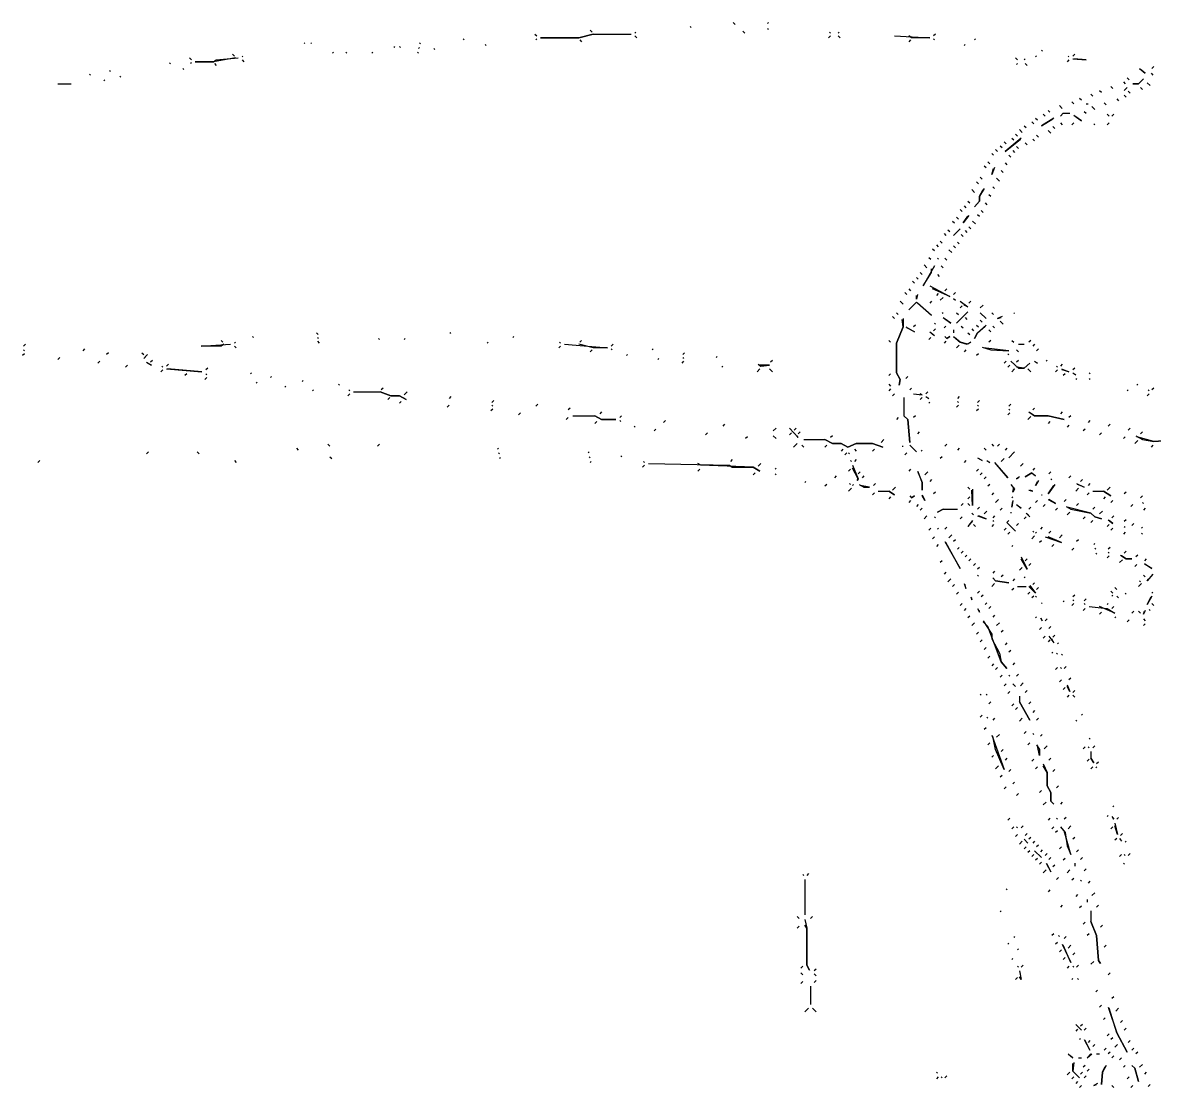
# Model space of a CAD drawing. Extents: x 1 to 2775, y -31 to 2075.
# Drawn here: x 1186.2 to 1383.9, y 1022.3 to 1208.3 of the extents above; entities that cross this region are included whole.
import ezdxf

# ---------------------------------------------------------------- set-up
doc = ezdxf.new("R2010")
doc.units = 0
doc.layers.add('LINEWORK', color=4, linetype='CONTINUOUS')

msp = doc.modelspace()

# ---------------------------------------------------------------- linework, layer by layer
at = {"layer": 'LINEWORK'}
for points in [[(1310.3333, 1208.3333), (1310.6667, 1208)], [(1316.5, 1208.3333), (1316.3333, 1208.1667)], [(1275.6667, 1206.3333), (1276, 1206)], [(1285.8333, 1206.3333), (1283.3333, 1205.6667), (1276.6667, 1205.6667), (1283.3333, 1205.6667), (1285.8333, 1206.3333), (1292.5, 1206.3333)], [(1285.3333, 1207), (1285.6667, 1206.6667)], [(1293.3333, 1206.6667), (1293.1667, 1206.5)], [(1302.8333, 1207.6667), (1303, 1207.5)], [(1312, 1206.8333), (1312.3333, 1206.5)], [(1316.3333, 1207.3333), (1316.5, 1207.1667)], [(1327.1667, 1206.6667), (1327.3333, 1206.5)], [(1328.8333, 1206.6667), (1328.6667, 1206.5)], [(1345.6667, 1206.3333), (1345.3333, 1206)], [(1235.3333, 1204.8333), (1235.5, 1204.6667)], [(1236.6667, 1204.8333), (1236.5, 1204.6667)], [(1255.5, 1204.8333), (1255.6667, 1204.6667)], [(1263.1667, 1205.5), (1263.3333, 1205.3333)], [(1267, 1204.5), (1267.1667, 1204.3333)], [(1276, 1205.5), (1275.8333, 1205.3333)], [(1283.5, 1205.3333), (1283.8333, 1205)], [(1293.1667, 1206), (1293.5, 1205.6667)], [(1327.3333, 1206), (1327, 1205.6667)], [(1328.6667, 1206), (1329, 1205.6667)], [(1338.5, 1206), (1344.6667, 1205.6667), (1341.5, 1205.6667), (1341, 1206)], [(1341.3333, 1205.3333), (1341, 1205)], [(1345.3333, 1205.5), (1345.5, 1205.3333)], [(1350.8333, 1204.5), (1350.6667, 1204.3333)], [(1352.6667, 1205.5), (1352.5, 1205.3333)], [(1222.8333, 1202.8333), (1223.1667, 1202.5)], [(1224.6667, 1202.5), (1224.5, 1202.3333)], [(1240.5, 1203.1667), (1240.3333, 1203)], [(1242.6667, 1203.1667), (1242.8333, 1203)], [(1247.3333, 1203.1667), (1247.1667, 1203)], [(1251.1667, 1204.1667), (1251, 1204)], [(1252, 1204.1667), (1252.1667, 1204)], [(1255.1667, 1203.1667), (1255.3333, 1203)], [(1255.5, 1204), (1255.3333, 1203.8333)], [(1258, 1203.8333), (1258.1667, 1203.6667)], [(1363.3333, 1202.5), (1363.1667, 1202.3333)], [(1364.3333, 1203.5), (1364.1667, 1203.3333)], [(1368.8333, 1202.5), (1369, 1202.3333)], [(1370, 1202.8333), (1369.6667, 1202.5)], [(1211.8333, 1201.3333), (1212, 1201.1667)], [(1215.3333, 1202.1667), (1215.6667, 1201.8333)], [(1215.6667, 1201.3333), (1215.5, 1201.1667)], [(1223.3333, 1202.1667), (1219.5, 1201.5), (1216.3333, 1201.5), (1219.5, 1201.5), (1220, 1201.8333), (1223.8333, 1202.1667)], [(1219.6667, 1201.1667), (1220, 1200.8333)], [(1224.5, 1201.8333), (1224.8333, 1201.5)], [(1359.6667, 1202.1667), (1360, 1201.8333)], [(1360, 1201.1667), (1359.8333, 1201)], [(1361.3333, 1202), (1361.1667, 1201.8333)], [(1361.3333, 1201.1667), (1361.6667, 1200.8333)], [(1369, 1201.8333), (1368.6667, 1201.5)], [(1369.6667, 1202), (1372, 1201.8333), (1369.8333, 1202)], [(1383.8333, 1200.6667), (1383.5, 1200.3333)], [(1197.8333, 1199.3333), (1198, 1199.1667)], [(1201.3333, 1200), (1201.5, 1199.8333)], [(1203.1667, 1199), (1203.3333, 1198.8333)], [(1214.1667, 1200.3333), (1214.3333, 1200.1667)], [(1379.1667, 1198.6667), (1379.5, 1198.3333)], [(1382, 1198.5), (1381.1667, 1197.6667), (1380.1667, 1197.6667), (1381.1667, 1197.6667)], [(1381.3333, 1200.3333), (1382.3333, 1199.5), (1381.5, 1200.1667)], [(1383.3333, 1199.5), (1383.6667, 1199.1667)], [(1192.3333, 1197.6667), (1194.6667, 1197.6667)], [(1200.3333, 1198.3333), (1200.5, 1198.1667)], [(1374.3333, 1196.5), (1374.6667, 1196.1667)], [(1376.3333, 1197.1667), (1376.6667, 1196.8333)], [(1378.5, 1198), (1378.8333, 1197.6667)], [(1379.1667, 1197), (1378.6667, 1196.5)], [(1381.5, 1197), (1381.8333, 1196.6667)], [(1382.6667, 1197.8333), (1383.1667, 1197.3333)], [(1369.5, 1194.5), (1369.8333, 1194.1667)], [(1370.8333, 1195.1667), (1371.1667, 1194.8333)], [(1372.8333, 1195.8333), (1373.1667, 1195.5)], [(1377.3333, 1195), (1377.6667, 1194.6667)], [(1378.6667, 1195.6667), (1379, 1195.3333)], [(1379.3333, 1196.3333), (1379.6667, 1196)], [(1365.3333, 1193), (1365.6667, 1192.6667)], [(1367.3333, 1193.8333), (1367.8333, 1193.3333)], [(1368, 1192.5), (1367.5, 1192), (1368, 1192.5), (1369.1667, 1192.5)], [(1371.6667, 1192.8333), (1372, 1192.5)], [(1372, 1194.1667), (1372.3333, 1194.1667)], [(1373, 1193.6667), (1373.5, 1193.1667)], [(1375.1667, 1194.3333), (1375.5, 1194)], [(1362.5, 1191), (1362.8333, 1190.6667)], [(1363.1667, 1191.6667), (1363.5, 1191.3333)], [(1366.3333, 1191.6667), (1364.1667, 1190.3333), (1366.1667, 1191.5)], [(1364.5, 1192.3333), (1364.8333, 1192)], [(1367.5, 1190.8333), (1367.8333, 1190.5)], [(1369.8333, 1190.8333), (1369.5, 1190.5)], [(1369.8333, 1192.1667), (1371.1667, 1191.1667), (1370, 1192)], [(1373.3333, 1190.6667), (1373.5, 1190.5)], [(1375.6667, 1192.3333), (1376, 1192)], [(1376, 1190.8333), (1375.6667, 1190.5)], [(1376.8333, 1192.3333), (1376.5, 1192)], [(1359.6667, 1188.8333), (1360, 1188.5)], [(1360.3333, 1189.6667), (1360.8333, 1189.1667)], [(1361.1667, 1190.3333), (1361.5, 1190)], [(1363.3333, 1188.6667), (1363.6667, 1188.3333)], [(1365.3333, 1189.5), (1365.8333, 1189)], [(1366.1667, 1190.1667), (1366.5, 1189.8333)], [(1357, 1186.8333), (1357.3333, 1186.5)], [(1357.6667, 1187.5), (1358, 1187.1667)], [(1360.6667, 1188.1667), (1357.8333, 1185.8333), (1360.5, 1188)], [(1359, 1188.1667), (1359.3333, 1187.8333)], [(1359.8333, 1186.6667), (1360.1667, 1186.3333)], [(1361.3333, 1187.3333), (1361.6667, 1187)], [(1362.6667, 1188), (1363, 1187.6667)], [(1355.5, 1185.5), (1355.8333, 1185.1667)], [(1356.1667, 1186.1667), (1356.5, 1185.8333)], [(1358.5, 1185.1667), (1358.8333, 1184.8333)], [(1359.1667, 1186), (1359.5, 1185.6667)], [(1354.1667, 1183.3333), (1354.5, 1183)], [(1354.8333, 1184), (1355.1667, 1183.6667)], [(1356, 1183), (1355.5, 1181.8333), (1355.8333, 1182.8333)], [(1357.8333, 1183.8333), (1358.1667, 1183.5)], [(1353.5, 1181.3333), (1353.8333, 1181)], [(1356.3333, 1181.1667), (1356.8333, 1180.6667)], [(1357.1667, 1182.5), (1357.5, 1182.1667)], [(1352, 1179.1667), (1352.5, 1178.6667)], [(1354.1667, 1179.3333), (1353.3333, 1178), (1353.3333, 1177.1667), (1352.5, 1176.1667), (1353.3333, 1177.1667), (1353.3333, 1178), (1354, 1179.1667)], [(1352.8333, 1180.5), (1353.1667, 1180.1667)], [(1355.6667, 1179.6667), (1356, 1179.3333)], [(1351.3333, 1177.1667), (1351.6667, 1176.8333)], [(1354.3333, 1176.8333), (1354.6667, 1176.5)], [(1355, 1178.3333), (1355.3333, 1178)], [(1350, 1175.6667), (1350.3333, 1175.3333)], [(1351.5, 1174.6667), (1350.5, 1173.3333), (1351.3333, 1174.5)], [(1350.6667, 1176.3333), (1351, 1176)], [(1353, 1174.8333), (1353.3333, 1174.5)], [(1353.6667, 1175.5), (1354, 1175.1667)], [(1348.6667, 1173.6667), (1349, 1173.3333)], [(1349.3333, 1174.3333), (1349.6667, 1174)], [(1351.5, 1172.6667), (1351.8333, 1172.3333)], [(1352.1667, 1173.6667), (1352.6667, 1173.1667)], [(1347.1667, 1171.5), (1347.5, 1171.1667)], [(1347.8333, 1172.1667), (1348.1667, 1171.8333)], [(1350, 1172.3333), (1348.8333, 1171.1667)], [(1350.1667, 1171.3333), (1350.5, 1171)], [(1350.8333, 1172), (1351.1667, 1171.6667)], [(1345.1667, 1168.8333), (1345.5, 1168.5)], [(1345.8333, 1169.5), (1346.1667, 1169.1667)], [(1346.5, 1170.1667), (1346.8333, 1169.8333)], [(1348.8333, 1169.3333), (1349.1667, 1169)], [(1349.5, 1170), (1349.8333, 1169.6667)], [(1344.5, 1167.3333), (1344.8333, 1167)], [(1346.1667, 1167.1667), (1346, 1167)], [(1347.3333, 1167.1667), (1347.6667, 1166.8333)], [(1348, 1168.6667), (1348.5, 1168.1667)], [(1345.5, 1165.8333), (1343.5, 1162.3333), (1345, 1164.6667), (1345, 1165.3333)], [(1343.6667, 1166), (1344.1667, 1165.5)], [(1346.6667, 1165.8333), (1347, 1165.5)], [(1341.6667, 1163.1667), (1342, 1162.8333)], [(1342.3333, 1163.8333), (1342.6667, 1163.5)], [(1343, 1164.6667), (1343.3333, 1164.3333)], [(1346, 1164.3333), (1346.3333, 1164)], [(1340.3333, 1161.1667), (1340.6667, 1160.8333)], [(1341, 1161.8333), (1341.3333, 1161.5)], [(1342.5, 1160.8333), (1342.3333, 1160), (1342.3333, 1160.6667)], [(1344.6667, 1162.3333), (1348.1667, 1160.5), (1345.1667, 1161.8333)], [(1346.1667, 1161), (1345.8333, 1160.6667)], [(1347.6667, 1161.8333), (1347.3333, 1161.5)], [(1349.1667, 1161.1667), (1348.8333, 1160.8333)], [(1339.5, 1159.6667), (1340, 1159.1667)], [(1342.3333, 1159.5), (1341, 1158.1667), (1342.3333, 1159.5), (1345, 1157.1667), (1342.5, 1159.3333)], [(1345, 1159.6667), (1344.6667, 1159.3333)], [(1347, 1160.3333), (1346.5, 1159.8333)], [(1348.8333, 1160.1667), (1349.1667, 1159.8333)], [(1350, 1159.6667), (1351.3333, 1158.6667), (1350.6667, 1159)], [(1350.3333, 1158.8333), (1350, 1158.5)], [(1351.8333, 1159.6667), (1351.5, 1159.3333)], [(1354, 1159), (1353.5, 1158.5)], [(1338.1667, 1157), (1338.5, 1156.6667)], [(1338.8333, 1157.6667), (1339.1667, 1157.3333)], [(1347, 1157.6667), (1346.8333, 1157.5)], [(1351.3333, 1157.8333), (1349.3333, 1155.8333), (1350.5, 1157)], [(1349.3333, 1157.6667), (1349.6667, 1157.3333)], [(1353.5, 1157.6667), (1354.5, 1156.6667)], [(1355.5, 1157.6667), (1355.8333, 1157.3333)], [(1357.3333, 1157), (1356.5, 1156.6667), (1357.1667, 1156.8333)], [(1359.5, 1157.6667), (1359.3333, 1157.5)], [(1340, 1156.6667), (1340, 1155.1667), (1338.8333, 1152.3333), (1338.8333, 1147.1667), (1339.5, 1146), (1339.3333, 1145), (1339.5, 1146), (1338.8333, 1147.1667), (1338.8333, 1152.3333), (1340, 1155.1667), (1339.8333, 1156.5)], [(1340.5, 1155.1667), (1342, 1154.3333), (1340.6667, 1155)], [(1342.1667, 1155.5), (1341.8333, 1155.1667)], [(1345.5, 1155.8333), (1345.6667, 1155.6667)], [(1347, 1156.8333), (1348.3333, 1155.8333), (1347.1667, 1156.6667)], [(1347.5, 1155.3333), (1347.1667, 1155)], [(1350.1667, 1155.3333), (1350.5, 1155)], [(1350.8333, 1156.8333), (1351.1667, 1156.5)], [(1354.5, 1155.5), (1353, 1154.1667), (1352.5, 1153.1667), (1353, 1154.1667), (1354.3333, 1155.3333)], [(1352.8333, 1155.5), (1353.1667, 1155.1667)], [(1353.5, 1156.3333), (1353.8333, 1156)], [(1355.6667, 1155.3333), (1356, 1155)], [(1357, 1156.1667), (1357.5, 1155.6667)], [(1226.3333, 1153.5), (1226.5, 1153.3333)], [(1237.5, 1154.1667), (1237.8333, 1153.8333)], [(1237.8333, 1153.3333), (1237.6667, 1153.1667)], [(1248.3333, 1153.1667), (1248.5, 1153)], [(1253, 1153.1667), (1252.8333, 1153)], [(1261, 1154.1667), (1260.8333, 1154)], [(1272, 1153.5), (1271.8333, 1153.3333)], [(1344.8333, 1153.3333), (1344.5, 1153)], [(1344.6667, 1154.3333), (1345.5, 1153.6667), (1345.1667, 1153.8333)], [(1345.6667, 1154.8333), (1345.3333, 1154.5)], [(1347.3333, 1153.5), (1347.6667, 1153.1667), (1348.1667, 1153.5), (1347.6667, 1153.1667)], [(1348.8333, 1154.6667), (1348.8333, 1154.1667)], [(1348.8333, 1153.5), (1350, 1152.5), (1351.1667, 1152.1667), (1351.8333, 1152.5), (1351.3333, 1152.1667), (1350, 1152.5), (1349, 1153.3333)], [(1351.3333, 1154.1667), (1351.6667, 1153.8333)], [(1352, 1154.8333), (1352.3333, 1154.5)], [(1355, 1154.6667), (1355.3333, 1154.3333)], [(1186.6667, 1152.1667), (1186.3333, 1151.8333)], [(1186.3333, 1151.1667), (1186.5, 1151)], [(1197, 1151.3333), (1196.6667, 1151)], [(1221.3333, 1152.1667), (1220.8333, 1151.8333), (1217.3333, 1151.8333), (1222.5, 1152.1667)], [(1220.8333, 1152.8333), (1221.1667, 1152.5)], [(1223.3333, 1152.5), (1223.1667, 1152.3333)], [(1223.1667, 1151.8333), (1223.5, 1151.5)], [(1237.6667, 1152.6667), (1238, 1152.3333)], [(1267.5, 1152.5), (1267.3333, 1152.3333)], [(1280.1667, 1151.8333), (1279.8333, 1151.5)], [(1280, 1152.5), (1280.1667, 1152.3333)], [(1280.8333, 1152.1667), (1288.3333, 1151.5), (1285.8333, 1151.5), (1283.3333, 1152.1667)], [(1283.8333, 1152.8333), (1283.5, 1152.5)], [(1285.6667, 1151.1667), (1285.3333, 1150.8333)], [(1289.3333, 1152.1667), (1289, 1151.8333)], [(1289, 1151.3333), (1289.1667, 1151.1667)], [(1296.3333, 1151.3333), (1296.1667, 1151.1667)], [(1337.5, 1152.8333), (1337.8333, 1152.5)], [(1347.5, 1152.6667), (1347.1667, 1152.3333)], [(1349.8333, 1152), (1349.3333, 1151.5)], [(1351, 1151.1667), (1350.6667, 1150.8333)], [(1353.8333, 1151.6667), (1355.3333, 1151.1667), (1358.5, 1151), (1354, 1151.5)], [(1355.3333, 1152.8333), (1355, 1152.5)], [(1359, 1152.8333), (1359.3333, 1152.5)], [(1359.8333, 1151.1667), (1360.1667, 1150.8333)], [(1360.1667, 1152.1667), (1361.1667, 1152.1667)], [(1362.3333, 1152.8333), (1362, 1152.5)], [(1363, 1152.1667), (1362.6667, 1151.8333)], [(1363.6667, 1151.3333), (1363.3333, 1151)], [(1186.5, 1150.5), (1186.1667, 1150.1667)], [(1192.6667, 1149.8333), (1192.3333, 1149.5)], [(1199.6667, 1149.1667), (1199.3333, 1148.8333)], [(1201.1667, 1150.6667), (1200.8333, 1150.3333)], [(1207, 1150.6667), (1207.3333, 1150.3333)], [(1208, 1150.3333), (1207.3333, 1149.6667), (1207.8333, 1150.1667)], [(1207.8333, 1149), (1208.6667, 1148.5), (1208, 1148.8333)], [(1208.8333, 1149.3333), (1208.5, 1149)], [(1291.8333, 1150.3333), (1291.6667, 1150.1667)], [(1297.3333, 1149.6667), (1297.1667, 1149.5)], [(1301.6667, 1149.1667), (1301.3333, 1148.8333)], [(1301.8333, 1150.6667), (1301.5, 1150.3333)], [(1301.5, 1149.8333), (1301.6667, 1149.6667)], [(1307.5, 1150), (1307.3333, 1149.8333)], [(1317.1667, 1149.3333), (1316.8333, 1149)], [(1353.1667, 1150.5), (1352.8333, 1150.1667)], [(1358, 1149.1667), (1357.6667, 1148.8333)], [(1358.3333, 1150.5), (1358.5, 1150.3333)], [(1358.8333, 1149.1667), (1360.1667, 1148), (1361.1667, 1148), (1362.1667, 1148.8333), (1361.1667, 1148), (1359.8333, 1148.1667)], [(1360.1667, 1149.3333), (1359.8333, 1149)], [(1363, 1149.1667), (1363.5, 1148.8333), (1363.1667, 1149)], [(1365.1667, 1149.3333), (1365, 1149.1667)], [(1204.5, 1148.5), (1204.1667, 1148.1667)], [(1210.6667, 1147.6667), (1210.3333, 1147.3333)], [(1210.5, 1148.3333), (1210.6667, 1148.1667)], [(1211.6667, 1148.6667), (1211.3333, 1148.3333)], [(1211.3333, 1147.8333), (1217.5, 1147.3333), (1211.5, 1147.8333)], [(1214.8333, 1147), (1214.5, 1146.6667)], [(1218.5, 1148), (1218.1667, 1147.6667)], [(1218.1667, 1147), (1218.3333, 1146.8333)], [(1226.1667, 1147.1667), (1226, 1147)], [(1308.5, 1148.3333), (1308.3333, 1148.1667)], [(1315, 1147.8333), (1314.5, 1147.3333)], [(1314.6667, 1148.6667), (1315.1667, 1148.3333), (1316.6667, 1148.5), (1314.8333, 1148.5)], [(1316.6667, 1147.8333), (1317.1667, 1147.3333)], [(1337.8333, 1147), (1337.5, 1146.6667)], [(1358.6667, 1148.5), (1358.3333, 1148.1667)], [(1359.5, 1147.8333), (1359, 1147.3333)], [(1361.8333, 1147.8333), (1362.3333, 1147.3333)], [(1367, 1147.6667), (1366.6667, 1147.3333)], [(1366.8333, 1148.3333), (1367, 1148.1667)], [(1367.8333, 1148.6667), (1367.5, 1148.3333)], [(1367.6667, 1147.8333), (1369, 1147.3333), (1367.8333, 1147.6667)], [(1368.3333, 1147), (1368, 1146.6667)], [(1370, 1148), (1369.6667, 1147.6667)], [(1369.6667, 1147.1667), (1370.1667, 1146.8333), (1369.8333, 1147)], [(1372.6667, 1147.1667), (1372.5, 1147)], [(1218.3333, 1146.3333), (1218, 1146)], [(1227.1667, 1145.5), (1227, 1145.3333)], [(1229.6667, 1146.5), (1229.5, 1146.3333)], [(1235.1667, 1145.8333), (1235, 1145.6667)], [(1241.5, 1145.1667), (1241.3333, 1145)], [(1337.5, 1145.1667), (1337.8333, 1144.8333)], [(1340.8333, 1146.5), (1340.5, 1146.1667)], [(1370.3333, 1146.1667), (1370.1667, 1146)], [(1372.5, 1146.1667), (1372.6667, 1146)], [(1381, 1145.1667), (1380.8333, 1145)], [(1232.1667, 1144.8333), (1232, 1144.6667)], [(1237, 1144.1667), (1236.8333, 1144)], [(1243.3333, 1143.5), (1243, 1143.1667)], [(1243.1667, 1144.1667), (1243.3333, 1144)], [(1244, 1143.8333), (1248.6667, 1143.8333), (1250.5, 1143.1667), (1252, 1143.1667), (1253.1667, 1142.5), (1252, 1143.1667), (1250.5, 1143.1667), (1248.6667, 1143.8333)], [(1249.1667, 1144.5), (1248.8333, 1144.1667)], [(1253.3333, 1143.8333), (1252.8333, 1143.3333)], [(1261, 1143), (1260.6667, 1142.6667)], [(1337.8333, 1144.3333), (1337.5, 1144)], [(1338.5, 1143.5), (1338.1667, 1143.1667)], [(1341.5, 1144.5), (1341.1667, 1144.1667)], [(1341.8333, 1143.5), (1343.3333, 1143.3333), (1343, 1143.5)], [(1344.3333, 1143.8333), (1344, 1143.5)], [(1344, 1143), (1344.5, 1142.6667), (1344.1667, 1142.8333)], [(1349.8333, 1143), (1349.5, 1142.6667)], [(1379.3333, 1144.1667), (1379.1667, 1144)], [(1383, 1143.5), (1382.6667, 1143.1667)], [(1382.8333, 1144.1667), (1383, 1144)], [(1383.8333, 1144.5), (1383.5, 1144.1667)], [(1250.3333, 1142.8333), (1250, 1142.5)], [(1252.3333, 1142.1667), (1252, 1141.8333)], [(1260.6667, 1141.5), (1260.3333, 1141.1667)], [(1268.5, 1142.3333), (1268.1667, 1142)], [(1268.1667, 1141.5), (1268.3333, 1141.3333)], [(1276.1667, 1141.6667), (1275.8333, 1141.3333)], [(1340.1667, 1142.8333), (1340.1667, 1139.6667), (1340.8333, 1139), (1341.1667, 1135), (1340.8333, 1139), (1340.1667, 1139.6667)], [(1343.3333, 1142.8333), (1343, 1142.5)], [(1344.6667, 1142), (1344.5, 1141.8333)], [(1349.6667, 1141.5), (1349.3333, 1141.1667)], [(1349.5, 1142.1667), (1349.6667, 1142)], [(1353.3333, 1142.3333), (1353, 1142)], [(1353, 1141.5), (1353.1667, 1141.3333)], [(1358.8333, 1141.6667), (1358.5, 1141.3333)], [(1268.3333, 1140.8333), (1268, 1140.5)], [(1273.1667, 1140.1667), (1272.8333, 1139.8333)], [(1281.5, 1139.3333), (1281.1667, 1139)], [(1281.8333, 1141), (1281.5, 1140.6667)], [(1282.3333, 1139.6667), (1286.1667, 1139.6667), (1287.3333, 1139), (1289.8333, 1139), (1287.3333, 1139), (1286.1667, 1139.6667)], [(1287.3333, 1140.3333), (1287, 1140)], [(1290.8333, 1139.6667), (1290.5, 1139.3333)], [(1339.1667, 1139.3333), (1338.8333, 1139)], [(1342.1667, 1139.6667), (1341.8333, 1139.3333)], [(1353.1667, 1140.8333), (1352.8333, 1140.5)], [(1358.6667, 1140.1667), (1358.3333, 1139.8333)], [(1358.5, 1140.8333), (1358.6667, 1140.6667)], [(1362.3333, 1139.5), (1361.8333, 1139)], [(1362, 1140.3333), (1363, 1139.6667), (1365.3333, 1139.6667), (1368.1667, 1139), (1365.3333, 1139.6667), (1363, 1139.6667), (1362.1667, 1140.1667)], [(1363, 1141), (1362.6667, 1140.6667)], [(1367.8333, 1140.3333), (1367.5, 1140)], [(1369.3333, 1139.6667), (1369, 1139.3333)], [(1286.5, 1138.6667), (1286.1667, 1138.3333)], [(1290.5, 1138.8333), (1290.6667, 1138.6667)], [(1293.1667, 1137.8333), (1293, 1137.6667)], [(1296.8333, 1137.3333), (1296.5, 1137)], [(1298.5, 1138.8333), (1298.1667, 1138.5)], [(1308.8333, 1138.1667), (1308.5, 1137.8333)], [(1317.8333, 1137.5), (1317.3333, 1137)], [(1320.1667, 1137.5), (1321.6667, 1135.8333), (1321.5, 1136.1667)], [(1321.3333, 1137.5), (1321, 1137.1667)], [(1365.6667, 1138.6667), (1365.3333, 1138.3333)], [(1369, 1138), (1368.6667, 1137.6667)], [(1371.8333, 1137.3333), (1371.5, 1137)], [(1372.6667, 1138.8333), (1372.3333, 1138.5)], [(1376.1667, 1138.1667), (1375.8333, 1137.8333)], [(1379.6667, 1137.5), (1379.3333, 1137.1667)], [(1305.8333, 1136.6667), (1305.5, 1136.3333)], [(1312.8333, 1136), (1312.5, 1135.6667)], [(1317.3333, 1136.1667), (1317.8333, 1135.6667)], [(1320.5, 1136.6667), (1320.1667, 1136.3333)], [(1322, 1136.8333), (1321.6667, 1136.5)], [(1322.6667, 1135.5), (1326.3333, 1135.5), (1327.6667, 1134.8333), (1329.1667, 1134.8333), (1330.3333, 1134.1667), (1331.8333, 1134.8333), (1334.6667, 1134.8333), (1336.5, 1134.1667), (1334.6667, 1134.8333), (1331.8333, 1134.8333), (1330.3333, 1134.1667), (1329.1667, 1134.8333), (1327.6667, 1134.8333), (1326.3333, 1135.5)], [(1327.6667, 1136.1667), (1327.3333, 1135.8333)], [(1336.6667, 1135.5), (1336.1667, 1135)], [(1342.8333, 1136.8333), (1342.5, 1136.5)], [(1374.6667, 1136.6667), (1374.3333, 1136.3333)], [(1378.8333, 1136), (1378.5, 1135.6667)], [(1381, 1135.3333), (1380.5, 1134.8333)], [(1380.6667, 1136.1667), (1381.8333, 1135.5), (1383.8333, 1135.1667), (1386.3333, 1135.3333), (1383.8333, 1135.1667), (1380.8333, 1136)], [(1381.8333, 1136.8333), (1381.5, 1136.5)], [(1208.1667, 1133.3333), (1207.8333, 1133)], [(1216.6667, 1133.3333), (1217, 1133)], [(1234, 1134), (1234.3333, 1133.6667)], [(1239.5, 1134.6667), (1239.8333, 1134.3333)], [(1248.5, 1134.6667), (1248.1667, 1134.3333)], [(1269.3333, 1134), (1269.1667, 1133.8333)], [(1269.3333, 1133.1667), (1269.5, 1133)], [(1285.1667, 1133.3333), (1285, 1133.1667)], [(1321.5, 1134.8333), (1320.8333, 1134.1667)], [(1322.3333, 1134.5), (1322.6667, 1134.1667)], [(1326.6667, 1134.5), (1326.3333, 1134.1667)], [(1329.5, 1133.8333), (1329.1667, 1133.5)], [(1330.1667, 1133.1667), (1329.8333, 1132.8333)], [(1330.5, 1133.1667), (1330.6667, 1133)], [(1331.5, 1133.8333), (1331.8333, 1133.5)], [(1335, 1133.8333), (1334.6667, 1133.5)], [(1339.8333, 1134.3333), (1340, 1134.3333)], [(1340.6667, 1133.1667), (1340.3333, 1132.8333)], [(1341.1667, 1134.5), (1342.3333, 1133.3333)], [(1343.3333, 1133.6667), (1343.1667, 1133.5)], [(1347.6667, 1134.6667), (1347.3333, 1134.3333)], [(1349.8333, 1134), (1349.5, 1133.6667)], [(1354.1667, 1134), (1354.5, 1133.6667)], [(1355.5, 1134.6667), (1355.8333, 1134.3333)], [(1356.8333, 1134.6667), (1356.5, 1134.3333)], [(1358.1667, 1134), (1357.8333, 1133.6667)], [(1359.5, 1133.3333), (1358.5, 1132.3333)], [(1383.6667, 1134.5), (1383.3333, 1134.1667)], [(1189.1667, 1131.8333), (1188.8333, 1131.5)], [(1223.1667, 1131.8333), (1223.5, 1131.5)], [(1239.8333, 1132.5), (1240.1667, 1132.1667)], [(1269.6667, 1132.3333), (1269.5, 1132.1667)], [(1285.1667, 1132.5), (1285.3333, 1132.3333)], [(1285.5, 1131.6667), (1285.3333, 1131.5)], [(1290.8333, 1132.6667), (1290.6667, 1132.5)], [(1294.6667, 1131.6667), (1294.8333, 1131.5)], [(1295.5, 1131.3333), (1309.6667, 1131), (1310.1667, 1130.6667), (1313.8333, 1130.6667), (1315, 1130), (1313.8333, 1130.6667), (1304.6667, 1131), (1304.1667, 1131.3333)], [(1310.1667, 1132), (1309.8333, 1131.6667)], [(1315.1667, 1131.3333), (1314.6667, 1130.8333)], [(1330.8333, 1131.8333), (1331, 1131.6667)], [(1331.8333, 1132), (1331.5, 1131.6667)], [(1346.8333, 1132.5), (1346.5, 1132.1667)], [(1351, 1131.8333), (1350.6667, 1131.5)], [(1353, 1132.3333), (1353.8333, 1131.8333), (1353.1667, 1132.1667)], [(1354.6667, 1131.8333), (1355.1667, 1131.5), (1354.8333, 1131.6667)], [(1356, 1131.5), (1358.3333, 1128.8333), (1356.3333, 1131.1667)], [(1357.6667, 1132.1667), (1357.1667, 1131.6667)], [(1361, 1131.3333), (1360.5, 1130.8333)], [(1294.8333, 1131), (1294.5, 1130.6667)], [(1304.5, 1130.3333), (1304.1667, 1130)], [(1314.1667, 1129.6667), (1313.8333, 1129.3333)], [(1317.8333, 1130.5), (1317.6667, 1130.3333)], [(1317.6667, 1129.5), (1317.8333, 1129.3333)], [(1328.3333, 1129.1667), (1328, 1128.8333)], [(1330.8333, 1130.3333), (1330.5, 1130)], [(1331.1667, 1131), (1332.1667, 1128.6667), (1332, 1128.3333), (1332.1667, 1128.6667), (1331.1667, 1130.5)], [(1332.5, 1129.8333), (1332.1667, 1129.5)], [(1333.1667, 1129.1667), (1332.8333, 1128.8333)], [(1341.3333, 1130.3333), (1341, 1130)], [(1342.5, 1130), (1343.3333, 1128), (1343.3333, 1126.6667), (1343.3333, 1128), (1342.6667, 1129.8333)], [(1344.3333, 1129.8333), (1343.8333, 1129.3333)], [(1353.1667, 1130.3333), (1352.8333, 1130)], [(1353.8333, 1129.6667), (1353.5, 1129.3333)], [(1362.5, 1129.6667), (1361.3333, 1129), (1362.5, 1129.6667), (1363.1667, 1129.1667), (1362.8333, 1129.3333)], [(1363, 1130.5), (1362.6667, 1130.1667)], [(1365.8333, 1129.8333), (1365.5, 1129.5)], [(1369.3333, 1129.1667), (1369, 1128.8333)], [(1323, 1128.1667), (1322.8333, 1128)], [(1326.6667, 1127.6667), (1326.3333, 1127.3333)], [(1330.6667, 1127.8333), (1330.8333, 1127.6667)], [(1331.3333, 1127.6667), (1331.1667, 1127.5)], [(1332.3333, 1127.6667), (1333.1667, 1127.1667), (1334.1667, 1127.1667), (1332.5, 1127.5)], [(1335.1667, 1127.8333), (1334.8333, 1127.5)], [(1345, 1128.5), (1344.6667, 1128.1667)], [(1354.5, 1129), (1354.1667, 1128.6667)], [(1355.1667, 1127.6667), (1354.8333, 1127.3333)], [(1358.8333, 1127.6667), (1359.5, 1126.8333), (1359.1667, 1126.3333), (1359.3333, 1127.1667)], [(1360.3333, 1129), (1359.8333, 1128.6667), (1360.1667, 1128.8333)], [(1363.6667, 1128.3333), (1363.1667, 1127.5), (1363.5, 1128.1667)], [(1366.5, 1127.6667), (1365.3333, 1126), (1366.3333, 1127.5)], [(1365.8333, 1128.6667), (1366, 1128.5)], [(1370.3333, 1127.8333), (1371.6667, 1127.1667), (1370.5, 1127.6667)], [(1371.3333, 1128.5), (1371, 1128.1667)], [(1372.6667, 1127.8333), (1372.3333, 1127.5)], [(1331, 1127), (1330.5, 1126.5)], [(1335, 1126.1667), (1334.6667, 1125.8333)], [(1335.6667, 1126.5), (1337.5, 1126.5), (1338.5, 1125.8333), (1337.5, 1126.5)], [(1337.8333, 1125.5), (1337.5, 1125.1667)], [(1338.6667, 1127.1667), (1338.1667, 1126.6667)], [(1341.1667, 1125.6667), (1341.5, 1125.3333), (1342, 1125.6667), (1341.5, 1125.3333)], [(1343.3333, 1125.8333), (1343.8333, 1124.8333), (1343.3333, 1125.6667)], [(1345.6667, 1126.3333), (1345.3333, 1126)], [(1351.3333, 1127.1667), (1351.6667, 1126.8333)], [(1351.6667, 1125.5), (1351.3333, 1125.1667)], [(1352.1667, 1126.8333), (1352.1667, 1124), (1352, 1126.6667)], [(1355.8333, 1126.1667), (1355.5, 1125.8333)], [(1359.1667, 1125.5), (1359, 1125.3333)], [(1362, 1126.6667), (1362.6667, 1126.5), (1362.1667, 1126.6667)], [(1364.1667, 1125.8333), (1364.3333, 1125.8333)], [(1370.6667, 1127), (1370.1667, 1126.5)], [(1372.5, 1126.1667), (1372.1667, 1125.8333)], [(1373.1667, 1126.5), (1375, 1126.5), (1376.3333, 1125.6667), (1375, 1126.5)], [(1375.3333, 1125.5), (1375, 1125.1667)], [(1376.1667, 1127.1667), (1375.6667, 1126.6667)], [(1379, 1126.3333), (1378.6667, 1126)], [(1381.8333, 1125.6667), (1381.5, 1125.3333)], [(1341.3333, 1124.8333), (1341, 1124.5)], [(1342.6667, 1124.1667), (1342.3333, 1123.8333)], [(1343.3333, 1123.5), (1343, 1123.1667)], [(1347, 1123.3333), (1346, 1122.8333), (1347, 1123.3333), (1349.5, 1123.3333)], [(1350.5, 1124.3333), (1350.1667, 1124)], [(1351.3333, 1124.3333), (1351.6667, 1124)], [(1353.3333, 1123.6667), (1353, 1123.3333)], [(1356.6667, 1125), (1356.1667, 1124.5)], [(1357.3333, 1123.5), (1357, 1123.1667)], [(1359.1667, 1124.8333), (1359, 1123.6667), (1359.1667, 1124.6667)], [(1359.8333, 1124.1667), (1360.6667, 1123.5), (1360.3333, 1123.6667)], [(1362.3333, 1123.6667), (1362, 1123.3333)], [(1363.5, 1124.8333), (1363.1667, 1124.5)], [(1364.8333, 1124.1667), (1364.5, 1123.8333)], [(1365.3333, 1125), (1366.6667, 1124.3333), (1365.5, 1125)], [(1367, 1123.5), (1366.6667, 1123.1667)], [(1368.5, 1125), (1368.1667, 1124.6667)], [(1368.5, 1123.8333), (1369.3333, 1123.3333), (1372.8333, 1122.6667), (1373.5, 1122), (1374.6667, 1121.6667), (1373.5, 1122), (1372.8333, 1122.6667), (1368.6667, 1123.6667)], [(1370.6667, 1124.3333), (1370.3333, 1124)], [(1373.5, 1123.6667), (1373.1667, 1123.3333)], [(1376.6667, 1124.8333), (1376.3333, 1124.5)], [(1380.1667, 1124.1667), (1379.8333, 1123.8333)], [(1381.8333, 1124.5), (1382, 1124.3333)], [(1382.3333, 1123.5), (1382, 1123.1667)], [(1344.1667, 1122.1667), (1343.6667, 1121.6667)], [(1345.5, 1122), (1345.6667, 1121.8333)], [(1350.3333, 1122), (1350, 1121.6667)], [(1352.1667, 1121.3333), (1351.3333, 1120.3333), (1352.1667, 1121.1667)], [(1352, 1122.6667), (1352.3333, 1122.3333)], [(1353, 1122.1667), (1354.5, 1121.6667), (1353.1667, 1122.1667)], [(1354.6667, 1123), (1354.1667, 1122.5)], [(1356, 1122.1667), (1355.6667, 1121.8333)], [(1355.6667, 1121.3333), (1355.8333, 1121.1667)], [(1358.5, 1121.3333), (1358.1667, 1121), (1359.6667, 1119.5), (1358.1667, 1121)], [(1358.8333, 1122.8333), (1358.8333, 1122.6667)], [(1361.5, 1122), (1361.1667, 1121.6667)], [(1361.5, 1122.6667), (1362.1667, 1122), (1361.6667, 1122.5)], [(1369.1667, 1122.8333), (1368.6667, 1122.3333)], [(1371.8333, 1122), (1371.5, 1121.6667)], [(1373.1667, 1121.3333), (1372.8333, 1121)], [(1374.8333, 1123), (1374.3333, 1122.5)], [(1375.8333, 1121.5), (1376.6667, 1120.8333), (1376, 1121.3333)], [(1376.8333, 1122.1667), (1376.5, 1121.8333)], [(1379, 1121.5), (1378.6667, 1121.1667)], [(1344.8333, 1120), (1344.5, 1119.6667)], [(1346, 1120), (1346.1667, 1119.8333)], [(1347.6667, 1120.1667), (1347.3333, 1119.8333)], [(1352.3333, 1120.6667), (1352.6667, 1120.3333)], [(1355.8333, 1120.6667), (1355.5, 1120.3333)], [(1358, 1120), (1357.6667, 1119.6667)], [(1358.6667, 1119.3333), (1358.3333, 1119)], [(1360.1667, 1120.8333), (1359.8333, 1120.5)], [(1362.6667, 1119.5), (1362.8333, 1119.3333)], [(1363.3333, 1119.3333), (1363.1667, 1119.1667)], [(1364.3333, 1120.1667), (1364, 1119.8333)], [(1365.8333, 1119.5), (1365.5, 1119.1667)], [(1376, 1120.6667), (1375.6667, 1120.3333)], [(1376.6667, 1120), (1376.3333, 1119.6667)], [(1378.8333, 1119.3333), (1378.5, 1119)], [(1378.6667, 1120.3333), (1378.8333, 1120.1667)], [(1380.3333, 1120.8333), (1380, 1120.5)], [(1381.8333, 1120.1667), (1381.6667, 1120)], [(1345.5, 1118.5), (1345.1667, 1118.1667)], [(1347.3333, 1117.6667), (1350, 1113), (1347.5, 1117.5)], [(1348.5, 1118.8333), (1348, 1118.3333)], [(1349.1667, 1118), (1348.8333, 1117.6667)], [(1363, 1118.6667), (1362.5, 1118.1667)], [(1364.1667, 1117.8333), (1363.8333, 1117.5)], [(1364.8333, 1118.5), (1367.6667, 1117.5), (1365.3333, 1118.5)], [(1367.8333, 1118.8333), (1367.3333, 1118.3333)], [(1370.6667, 1118), (1370.3333, 1117.6667)], [(1373.5, 1117.3333), (1373.3333, 1117.1667)], [(1381.6667, 1119.1667), (1381.8333, 1119)], [(1346.1667, 1117.1667), (1345.8333, 1116.8333)], [(1349.8333, 1116.6667), (1349.5, 1116.3333)], [(1350.5, 1116), (1350.1667, 1115.6667)], [(1351.1667, 1115.3333), (1350.8333, 1115)], [(1359.1667, 1117), (1359, 1116.8333)], [(1366.3333, 1117.1667), (1366, 1116.8333)], [(1369.8333, 1116.5), (1369.5, 1116.1667)], [(1373.5, 1116.5), (1373.6667, 1116.3333)], [(1373.8333, 1115.6667), (1373.6667, 1115.5)], [(1376.1667, 1116.6667), (1375.8333, 1116.3333)], [(1375.8333, 1115.8333), (1376, 1115.6667)], [(1378, 1115.3333), (1379, 1114.6667), (1380, 1114.6667), (1379, 1114.6667), (1378.1667, 1115.1667)], [(1379, 1116), (1378.6667, 1115.6667)], [(1381, 1115.3333), (1380.6667, 1115)], [(1346.8333, 1114.3333), (1346.5, 1114)], [(1351.8333, 1114.6667), (1351.5, 1114.3333)], [(1352.6667, 1113.8333), (1352.3333, 1113.5)], [(1360.6667, 1115), (1361.6667, 1112.8333), (1360.6667, 1114.6667)], [(1361.6667, 1114.6667), (1361.3333, 1114.3333)], [(1362.3333, 1113.8333), (1362, 1113.5)], [(1376, 1115.1667), (1375.6667, 1114.8333)], [(1378.3333, 1114.5), (1377.8333, 1114)], [(1380.8333, 1113.6667), (1380.5, 1113.3333)], [(1382.5, 1114.6667), (1382.1667, 1114.3333)], [(1382.1667, 1113.8333), (1383.5, 1113), (1382.3333, 1113.6667)], [(1347.5, 1112.3333), (1347.1667, 1112)], [(1353.3333, 1113.1667), (1353, 1112.8333)], [(1353, 1111.8333), (1353.1667, 1111.6667)], [(1356, 1112.5), (1355.6667, 1112.1667)], [(1357.5, 1111.8333), (1357.1667, 1111.5)], [(1360.8333, 1113.1667), (1360.3333, 1112.6667)], [(1361.3333, 1111.5), (1361.1667, 1111.3333)], [(1382, 1111.8333), (1382.3333, 1111.5)], [(1383.6667, 1112), (1382.6667, 1110.8333), (1382.8333, 1111.1667)], [(1348.3333, 1111.1667), (1347.8333, 1110.6667)], [(1349, 1110.1667), (1348.6667, 1109.8333)], [(1350.6667, 1110.3333), (1351, 1109.5), (1350.8333, 1110.1667)], [(1356, 1110.3333), (1355.5, 1109.8333)], [(1355.6667, 1111.3333), (1356.1667, 1110.8333), (1358.5, 1110.5), (1356.1667, 1110.8333)], [(1359.3333, 1109.5), (1359, 1109.1667)], [(1359.5, 1111.1667), (1359.1667, 1110.8333)], [(1360, 1109.8333), (1361.5, 1109.8333)], [(1362.1667, 1110), (1363.1667, 1108.6667), (1362, 1109.8333)], [(1363, 1110.5), (1362.6667, 1110.1667)], [(1363.6667, 1109.6667), (1363.3333, 1109.3333)], [(1377, 1109.6667), (1377.3333, 1109.3333)], [(1381.6667, 1110.3333), (1381.1667, 1109.8333)], [(1381.3333, 1110.8333), (1381.5, 1110.6667)], [(1349.6667, 1108.8333), (1349.3333, 1108.5)], [(1351.8333, 1108), (1352, 1107.5), (1352, 1107.8333)], [(1353.3333, 1109), (1353, 1108.6667)], [(1354, 1108.3333), (1353.6667, 1108)], [(1362.1667, 1108.8333), (1361.8333, 1108.5)], [(1362.8333, 1108.1667), (1362.5, 1107.8333)], [(1363.1667, 1108.1667), (1363.3333, 1108)], [(1370, 1108.3333), (1369.6667, 1108)], [(1369.6667, 1107.5), (1369.8333, 1107.3333)], [(1372, 1107.6667), (1371.6667, 1107.3333)], [(1376.3333, 1109), (1376.6667, 1108.6667)], [(1376.6667, 1108.3333), (1376.5, 1108.1667)], [(1377.3333, 1108.1667), (1377.6667, 1107.8333)], [(1378.8333, 1108.6667), (1379, 1108.5)], [(1383.5, 1108.1667), (1382.6667, 1106.6667), (1383.3333, 1108)], [(1383.6667, 1108.8333), (1383.5, 1108.6667)], [(1350.3333, 1106.8333), (1350, 1106.5)], [(1351, 1106), (1350.6667, 1105.6667)], [(1353, 1106), (1353.3333, 1105.3333), (1353.3333, 1105.6667)], [(1354.6667, 1107), (1354.3333, 1106.6667)], [(1355.3333, 1106.3333), (1355, 1106)], [(1364.3333, 1107), (1364.1667, 1106.8333)], [(1368.1667, 1107.3333), (1368, 1107.1667)], [(1369.8333, 1106.8333), (1369.5, 1106.5)], [(1371.8333, 1106), (1371.5, 1105.6667)], [(1371.6667, 1106.8333), (1371.8333, 1106.6667)], [(1372.5, 1106.3333), (1375.6667, 1106), (1377, 1105.1667), (1374.3333, 1106.3333)], [(1375.8333, 1106.8333), (1375.6667, 1106.6667)], [(1376.8333, 1106.3333), (1376.5, 1106)], [(1380.3333, 1105.5), (1380, 1105.1667)], [(1381.1667, 1105.5), (1381.5, 1105.1667)], [(1382.3333, 1105.6667), (1382, 1105), (1382.1667, 1105.5)], [(1383, 1105.8333), (1383.1667, 1105.6667)], [(1383.5, 1106.8333), (1383.8333, 1106.5)], [(1351.6667, 1104.6667), (1351.3333, 1104.3333)], [(1352.5, 1103.5), (1352, 1103)], [(1354, 1103.8333), (1355.5, 1101.5), (1355.5, 1100.6667), (1356.8333, 1098.1667), (1357.1667, 1096.6667), (1358.1667, 1095.5), (1357.1667, 1096.6667), (1354.8333, 1102.8333), (1354, 1103.6667)], [(1356, 1104.8333), (1355.6667, 1104.5)], [(1356.8333, 1103.5), (1356.3333, 1103)], [(1363.3333, 1104.5), (1363.1667, 1104.3333)], [(1364, 1104.3333), (1364.3333, 1103.8333), (1364.1667, 1104.1667)], [(1365.1667, 1104.1667), (1364.8333, 1103.8333)], [(1374.6667, 1105.3333), (1374.3333, 1105)], [(1377.1667, 1104.5), (1377, 1104.3333)], [(1379.5, 1104), (1379.1667, 1103.6667)], [(1382, 1104.1667), (1382.3333, 1103.8333)], [(1353.1667, 1101.8333), (1352.8333, 1101.5)], [(1357.5, 1102.1667), (1357.1667, 1101.8333)], [(1364.1667, 1102.6667), (1363.8333, 1102.3333)], [(1365.8333, 1102.8333), (1365.5, 1102.5)], [(1382.3333, 1103.3333), (1382, 1103)], [(1353.8333, 1100.5), (1353.5, 1100.1667)], [(1358.1667, 1100), (1357.8333, 1099.6667)], [(1364.8333, 1101.1667), (1364.5, 1100.8333)], [(1365.6667, 1100.5), (1365.3333, 1100.1667)], [(1365.5, 1101.1667), (1366.3333, 1100), (1366, 1100.6667)], [(1366.5, 1101.3333), (1366.1667, 1101)], [(1367.1667, 1100), (1367, 1099.8333)], [(1354.5, 1099.1667), (1354.1667, 1098.8333)], [(1355.1667, 1097.6667), (1354.8333, 1097.3333)], [(1358.8333, 1098.6667), (1358.5, 1098.3333)], [(1366.1667, 1098.3333), (1366, 1098.1667)], [(1366.8333, 1098.1667), (1367, 1098)], [(1367.8333, 1098), (1367.6667, 1097.8333)], [(1355.8333, 1096.3333), (1355.5, 1096)], [(1356.5, 1095.6667), (1356.1667, 1095.3333)], [(1359.5, 1096.5), (1359.1667, 1096.1667)], [(1367, 1095.6667), (1366.6667, 1095.3333)], [(1367.5, 1095.6667), (1367.6667, 1095.5)], [(1368.5, 1095.8333), (1368.1667, 1095.5)], [(1357.3333, 1094.3333), (1357, 1094)], [(1358.5, 1094.3333), (1358.6667, 1094.1667)], [(1360.1667, 1094.5), (1359.8333, 1094.1667)], [(1369.3333, 1093.8333), (1369, 1093.5)], [(1358, 1092.8333), (1357.6667, 1092.5)], [(1359.1667, 1092.8333), (1359.6667, 1092.3333)], [(1361, 1093), (1360.5, 1092.5)], [(1361.6667, 1091.6667), (1361.3333, 1091.3333)], [(1367.6667, 1093.5), (1367.3333, 1093.1667)], [(1368.3333, 1092.1667), (1368, 1091.8333)], [(1368.6667, 1092.6667), (1369.1667, 1091.5), (1368.6667, 1092.3333)], [(1370, 1091.6667), (1369.6667, 1091.3333)], [(1353.5, 1091), (1353.6667, 1090.8333)], [(1354.6667, 1091), (1354.5, 1090.8333)], [(1355.3333, 1089.6667), (1355, 1089.3333)], [(1358.6667, 1091.5), (1358.3333, 1091.1667)], [(1360.3333, 1090.6667), (1360.3333, 1089.6667), (1362.1667, 1086.5), (1360.3333, 1089.6667)], [(1362.3333, 1089.6667), (1362, 1089.3333)], [(1369, 1090.8333), (1368.6667, 1090.5)], [(1369.6667, 1090.8333), (1370, 1090.5)], [(1359.3333, 1089.3333), (1359, 1089)], [(1360, 1088.6667), (1359.6667, 1088.3333)], [(1363, 1088.1667), (1362.6667, 1087.8333)], [(1353.8333, 1087.3333), (1353.5, 1087)], [(1354.6667, 1087), (1354.8333, 1086.8333)], [(1356, 1086.8333), (1355.6667, 1086.5)], [(1360.8333, 1086.8333), (1360.3333, 1086.3333)], [(1363.6667, 1086.8333), (1363.3333, 1086.5)], [(1370.3333, 1086.5), (1370.1667, 1086.3333)], [(1371.3333, 1087.5), (1371.1667, 1087.3333)], [(1354.5, 1085.1667), (1354.1667, 1084.8333)], [(1355.5, 1083.8333), (1357.6667, 1077.8333), (1356.1667, 1081.3333), (1355.6667, 1083.6667)], [(1356.8333, 1084), (1356.3333, 1083.5)], [(1361.5, 1084.5), (1361.1667, 1084.1667)], [(1362.6667, 1084.1667), (1362.8333, 1084)], [(1364.3333, 1084), (1364, 1083.6667)], [(1355.1667, 1082.5), (1354.8333, 1082.1667)], [(1362.1667, 1082.5), (1361.8333, 1082.1667)], [(1363.3333, 1082.1667), (1363.8333, 1081.3333), (1363.8333, 1080.3333), (1363.5, 1082)], [(1365.1667, 1082), (1364.6667, 1081.5)], [(1371.8333, 1081.8333), (1371.5, 1081.5)], [(1372.3333, 1081.8333), (1372.5, 1081.6667)], [(1372.6667, 1083.3333), (1372.5, 1083.1667)], [(1373.5, 1082), (1373.1667, 1081.6667)], [(1355.8333, 1080.3333), (1355.5, 1080)], [(1357.5, 1081.3333), (1357.1667, 1081)], [(1358.1667, 1079.8333), (1357.8333, 1079.5)], [(1365.8333, 1079.8333), (1365.5, 1079.5)], [(1372.8333, 1081), (1372.8333, 1079.8333), (1373.3333, 1079), (1372.8333, 1079.8333)], [(1356.6667, 1078.5), (1356.1667, 1078)], [(1358.8333, 1077.8333), (1358.5, 1077.5)], [(1362.8333, 1079.6667), (1362.5, 1079.3333)], [(1363.5, 1078.3333), (1363.1667, 1078)], [(1364.5, 1078.8333), (1365.1667, 1077.3333), (1365.1667, 1075), (1365.8333, 1073.8333), (1365.8333, 1072.3333), (1366.3333, 1071.8333), (1365.8333, 1072.3333), (1365.8333, 1073.8333), (1365.1667, 1075), (1365.1667, 1077.3333), (1364.5, 1078.5)], [(1366.5, 1077.8333), (1366.1667, 1077.5)], [(1372.5, 1079.6667), (1372.1667, 1079.3333)], [(1373.1667, 1078.3333), (1372.8333, 1078)], [(1373.6667, 1078.3333), (1373.8333, 1078.1667)], [(1374.1667, 1079.1667), (1373.8333, 1078.8333)], [(1357.3333, 1076.8333), (1357, 1076.5)], [(1358, 1074.8333), (1357.6667, 1074.5)], [(1359.5, 1075.6667), (1359.1667, 1075.3333)], [(1364.1667, 1074.1667), (1363.8333, 1073.8333)], [(1367.1667, 1075), (1366.8333, 1074.6667)], [(1360.1667, 1073.6667), (1359.8333, 1073.3333)], [(1365, 1072.1667), (1364.5, 1071.6667)], [(1367.8333, 1072.1667), (1367.5, 1071.8333)], [(1375.8333, 1069.8333), (1375.6667, 1069.6667)], [(1376.8333, 1071.5), (1376.6667, 1071.3333)], [(1358.6667, 1069.3333), (1358.3333, 1069)], [(1361, 1068), (1360.6667, 1067.6667)], [(1365.6667, 1069.3333), (1365.3333, 1069)], [(1366.8333, 1069.3333), (1367, 1069.1667)], [(1368.5, 1069.5), (1368.1667, 1069.1667)], [(1369.3333, 1068), (1368.8333, 1067.5)], [(1376.5, 1069.6667), (1376.8333, 1069.1667), (1376.6667, 1069.5)], [(1377, 1068.5), (1377.5, 1066.5), (1377, 1068)], [(1377.6667, 1069.5), (1377.3333, 1069.1667)], [(1359.3333, 1067.8333), (1359, 1067.5)], [(1360, 1066.5), (1359.6667, 1066.1667)], [(1359.8333, 1067.8333), (1360, 1067.6667)], [(1361.6667, 1066.6667), (1361.3333, 1066.3333)], [(1362.3333, 1066), (1362, 1065.6667)], [(1366.3333, 1067.8333), (1366, 1067.5)], [(1367, 1067.1667), (1366.6667, 1066.8333)], [(1367.5, 1067.8333), (1368.3333, 1066.8333), (1368.6667, 1064.5), (1369.3333, 1063), (1368.1667, 1067.1667)], [(1370, 1066), (1369.6667, 1065.6667)], [(1376.6667, 1067.8333), (1376.3333, 1067.5)], [(1378.3333, 1066.6667), (1378, 1066.3333)], [(1360.8333, 1065.3333), (1360.3333, 1064.8333)], [(1361.1667, 1065.6667), (1361.8333, 1065)], [(1361.5, 1064.3333), (1361.1667, 1064)], [(1363, 1065.3333), (1362.6667, 1065)], [(1363.6667, 1064.6667), (1363.3333, 1064.3333)], [(1367.6667, 1064.3333), (1367.3333, 1064)], [(1377.3333, 1065.8333), (1377, 1065.5)], [(1377.8333, 1065.8333), (1378.1667, 1065.3333), (1378, 1065.6667)], [(1379, 1065.3333), (1378.8333, 1065.1667)], [(1362.1667, 1063.6667), (1361.8333, 1063.3333)], [(1362.8333, 1063), (1362.5, 1062.6667)], [(1363, 1063.6667), (1364.1667, 1062.5)], [(1363.5, 1062.3333), (1363.1667, 1062)], [(1364.3333, 1063.8333), (1364, 1063.5)], [(1365.1667, 1063.1667), (1364.8333, 1062.8333)], [(1365.8333, 1062.5), (1365.5, 1062.1667)], [(1368.3333, 1062.3333), (1368, 1062)], [(1370.6667, 1063.8333), (1370.3333, 1063.5)], [(1371.3333, 1062.5), (1371, 1062.1667)], [(1378.1667, 1063), (1377.8333, 1062.6667)], [(1378.6667, 1063), (1378.8333, 1062.8333)], [(1379.6667, 1063.1667), (1379.3333, 1062.8333)], [(1364.1667, 1061.6667), (1363.8333, 1061.3333)], [(1365, 1060.3333), (1364.5, 1059.8333)], [(1365, 1061.5), (1365.8333, 1060), (1365.1667, 1061.3333)], [(1366.5, 1061.1667), (1366.1667, 1060.8333)], [(1369.1667, 1060.3333), (1368.6667, 1059.8333)], [(1370, 1061.5), (1370, 1061)], [(1372, 1060.5), (1371.6667, 1060.1667)], [(1378.6667, 1061.5), (1378.5, 1061.3333)], [(1322.5, 1059.5), (1322.6667, 1059.3333)], [(1322.8333, 1058.6667), (1322.8333, 1052.5)], [(1323.5, 1059.6667), (1323.1667, 1059.3333)], [(1367.1667, 1059), (1366.8333, 1058.6667)], [(1369.8333, 1058.8333), (1369.5, 1058.5)], [(1371, 1058.5), (1371.1667, 1058.3333)], [(1372.6667, 1058.3333), (1372.3333, 1058)], [(1358.1667, 1057), (1358, 1056.8333)], [(1365.6667, 1056.8333), (1365.3333, 1056.5)], [(1370.5, 1056), (1370.1667, 1055.6667)], [(1373.5, 1056.3333), (1373, 1055.8333)], [(1367.8333, 1054.1667), (1367.5, 1053.8333)], [(1372.1667, 1055.1667), (1372.1667, 1054.6667)], [(1374.1667, 1054.1667), (1373.8333, 1053.8333)], [(1321.5, 1052.1667), (1321.8333, 1051.8333)], [(1324.1667, 1052.1667), (1323.8333, 1051.8333)], [(1357.1667, 1053.1667), (1357, 1053)], [(1371.1667, 1054), (1370.8333, 1053.6667)], [(1372.8333, 1053.1667), (1372.8333, 1051.3333), (1373.8333, 1048.8333), (1374.1667, 1044.5), (1374.5, 1044), (1374.1667, 1044.5), (1373.8333, 1048.8333), (1372.8333, 1051.3333)], [(1321.8333, 1050.5), (1321.5, 1050.1667)], [(1322.8333, 1051.6667), (1323.1667, 1050.1667), (1323.1667, 1043.6667), (1323.6667, 1042.8333), (1323.1667, 1043.6667), (1323.1667, 1050.1667), (1322.8333, 1050.6667)], [(1371.8333, 1051.1667), (1371.5, 1050.8333)], [(1374.8333, 1050.6667), (1374.5, 1050.3333)], [(1359.5, 1048.6667), (1359.3333, 1048.5)], [(1366.3333, 1049.1667), (1366, 1048.8333)], [(1367.1667, 1048.8333), (1367.3333, 1048.6667)], [(1368.5, 1048.6667), (1368.1667, 1048.3333)], [(1372.5, 1049.1667), (1372.1667, 1048.8333)], [(1358.5, 1047.5), (1358.3333, 1047.3333)], [(1360.1667, 1046.5), (1360, 1046.3333)], [(1367, 1047.6667), (1366.6667, 1047.3333)], [(1367.6667, 1046.3333), (1367.3333, 1046)], [(1367.8333, 1047.3333), (1369.3333, 1044.1667), (1368, 1047.1667)], [(1369.3333, 1047.1667), (1368.8333, 1046.6667)], [(1375.5, 1047.1667), (1375.1667, 1046.8333)], [(1359.1667, 1044.8333), (1359, 1044.6667)], [(1368.3333, 1045), (1368, 1044.6667)], [(1370, 1045.8333), (1369.6667, 1045.5)], [(1373.3333, 1044.3333), (1372.8333, 1043.8333)], [(1322.5, 1043.5), (1322.1667, 1043.1667)], [(1322.1667, 1042.3333), (1322.5, 1042)], [(1324.8333, 1043), (1324.5, 1042.6667)], [(1324.5, 1042.1667), (1324.8333, 1041.8333)], [(1360, 1043.5), (1360.1667, 1043.3333)], [(1360.3333, 1042.6667), (1360.6667, 1041.1667), (1360.3333, 1041.6667)], [(1361, 1043.6667), (1360.6667, 1043.3333)], [(1369, 1043.5), (1368.6667, 1043.1667)], [(1369.6667, 1043.5), (1369.8333, 1043.3333)], [(1370.6667, 1043.6667), (1370.3333, 1043.3333)], [(1376.1667, 1042.3333), (1375.8333, 1042)], [(1322.5, 1040.8333), (1322.1667, 1040.5)], [(1324.8333, 1041), (1324.5, 1040.6667)], [(1360, 1041.5), (1359.6667, 1041.1667)], [(1369.6667, 1041.3333), (1369.5, 1041.1667)], [(1370.5, 1041.3333), (1370.6667, 1041.1667)], [(1323.8333, 1040), (1323.8333, 1036.8333)], [(1374, 1039.3333), (1373.6667, 1039)], [(1374.6667, 1036.6667), (1374.3333, 1036.3333)], [(1375.8333, 1036.3333), (1377.3333, 1031.8333), (1379.1667, 1028.5), (1377.3333, 1031.8333), (1376, 1036.1667)], [(1376.8333, 1038.1667), (1376.5, 1037.8333)], [(1323.5, 1036.1667), (1322.8333, 1035.5)], [(1324.1667, 1036.1667), (1324.8333, 1035.5)], [(1375.3333, 1034.5), (1375, 1034.1667)], [(1377.6667, 1036.1667), (1377.1667, 1035.6667)], [(1370.1667, 1033.3333), (1371.1667, 1032.3333)], [(1370.5, 1032.5), (1370.1667, 1032.1667)], [(1371.3333, 1033.3333), (1371, 1033)], [(1372, 1032.6667), (1371.6667, 1032.3333)], [(1378.3333, 1034), (1378, 1033.6667)], [(1379, 1032.6667), (1378.6667, 1032.3333)], [(1371, 1030.8333), (1370.8333, 1030.6667)], [(1371.6667, 1030.6667), (1372.6667, 1028.8333), (1371.8333, 1030.5)], [(1372.6667, 1030.5), (1372.3333, 1030.1667)], [(1376, 1031.6667), (1375.6667, 1031.3333)], [(1376.6667, 1031), (1376.3333, 1030.6667)], [(1379.6667, 1030.5), (1379.3333, 1030.1667)], [(1373.5, 1029.8333), (1373.1667, 1029.5)], [(1375.5, 1029.1667), (1375.1667, 1028.8333)], [(1376.1667, 1028.5), (1375.8333, 1028.1667)], [(1377.5, 1029.8333), (1377, 1029.3333)], [(1380.3333, 1029.1667), (1380, 1028.8333)], [(1381, 1028.5), (1380.6667, 1028.1667)], [(1368.8333, 1028.1667), (1369.6667, 1027.5), (1369, 1028)], [(1369.8333, 1026.6667), (1369.6667, 1025.1667), (1370.8333, 1024), (1369.6667, 1025.1667), (1369.6667, 1026.5)], [(1370.6667, 1027.5), (1371.1667, 1027.5)], [(1372.8333, 1028.1667), (1372.1667, 1027.5), (1373, 1028.1667)], [(1373.8333, 1028.1667), (1374.3333, 1028.1667)], [(1376.8333, 1027.8333), (1376.5, 1027.5)], [(1378.1667, 1027.5), (1377.8333, 1027.1667)], [(1381.8333, 1026.3333), (1381.3333, 1025.8333)], [(1345.8333, 1025), (1346, 1024.8333)], [(1369.1667, 1025), (1368.6667, 1024.5)], [(1371.3333, 1025), (1371, 1024.6667)], [(1371.8333, 1026.1667), (1371.5, 1025.8333)], [(1372.5, 1025.5), (1372.1667, 1025.1667)], [(1375.5, 1026.1667), (1374.8333, 1025), (1374.6667, 1022.8333), (1374.8333, 1025), (1375.3333, 1026)], [(1378.8333, 1026.1667), (1378.5, 1025.8333)], [(1380, 1026.1667), (1380.5, 1025.6667), (1381.1667, 1023.3333), (1380.5, 1025.6667)], [(1382.5, 1025), (1382.1667, 1024.6667)], [(1346.1667, 1024.1667), (1345.8333, 1023.8333)], [(1346.6667, 1024.1667), (1346.8333, 1024)], [(1347.6667, 1024.3333), (1347.3333, 1024)], [(1369.8333, 1024.1667), (1369.5, 1023.8333)], [(1370.5, 1023.3333), (1370.1667, 1023)], [(1371.1667, 1022.6667), (1370.8333, 1022.3333)], [(1372, 1024.3333), (1371.6667, 1024)], [(1374, 1023), (1373.3333, 1022.6667), (1373.8333, 1022.8333)], [(1376.5, 1022.6667), (1376.8333, 1022.3333)], [(1379.5, 1024.1667), (1379.1667, 1023.8333)], [(1380.1667, 1022.6667), (1379.8333, 1022.3333)], [(1383.1667, 1022.8333), (1382.8333, 1022.5)]]:
    msp.add_lwpolyline(points, dxfattribs=at)

doc.saveas('drawing.dxf')
